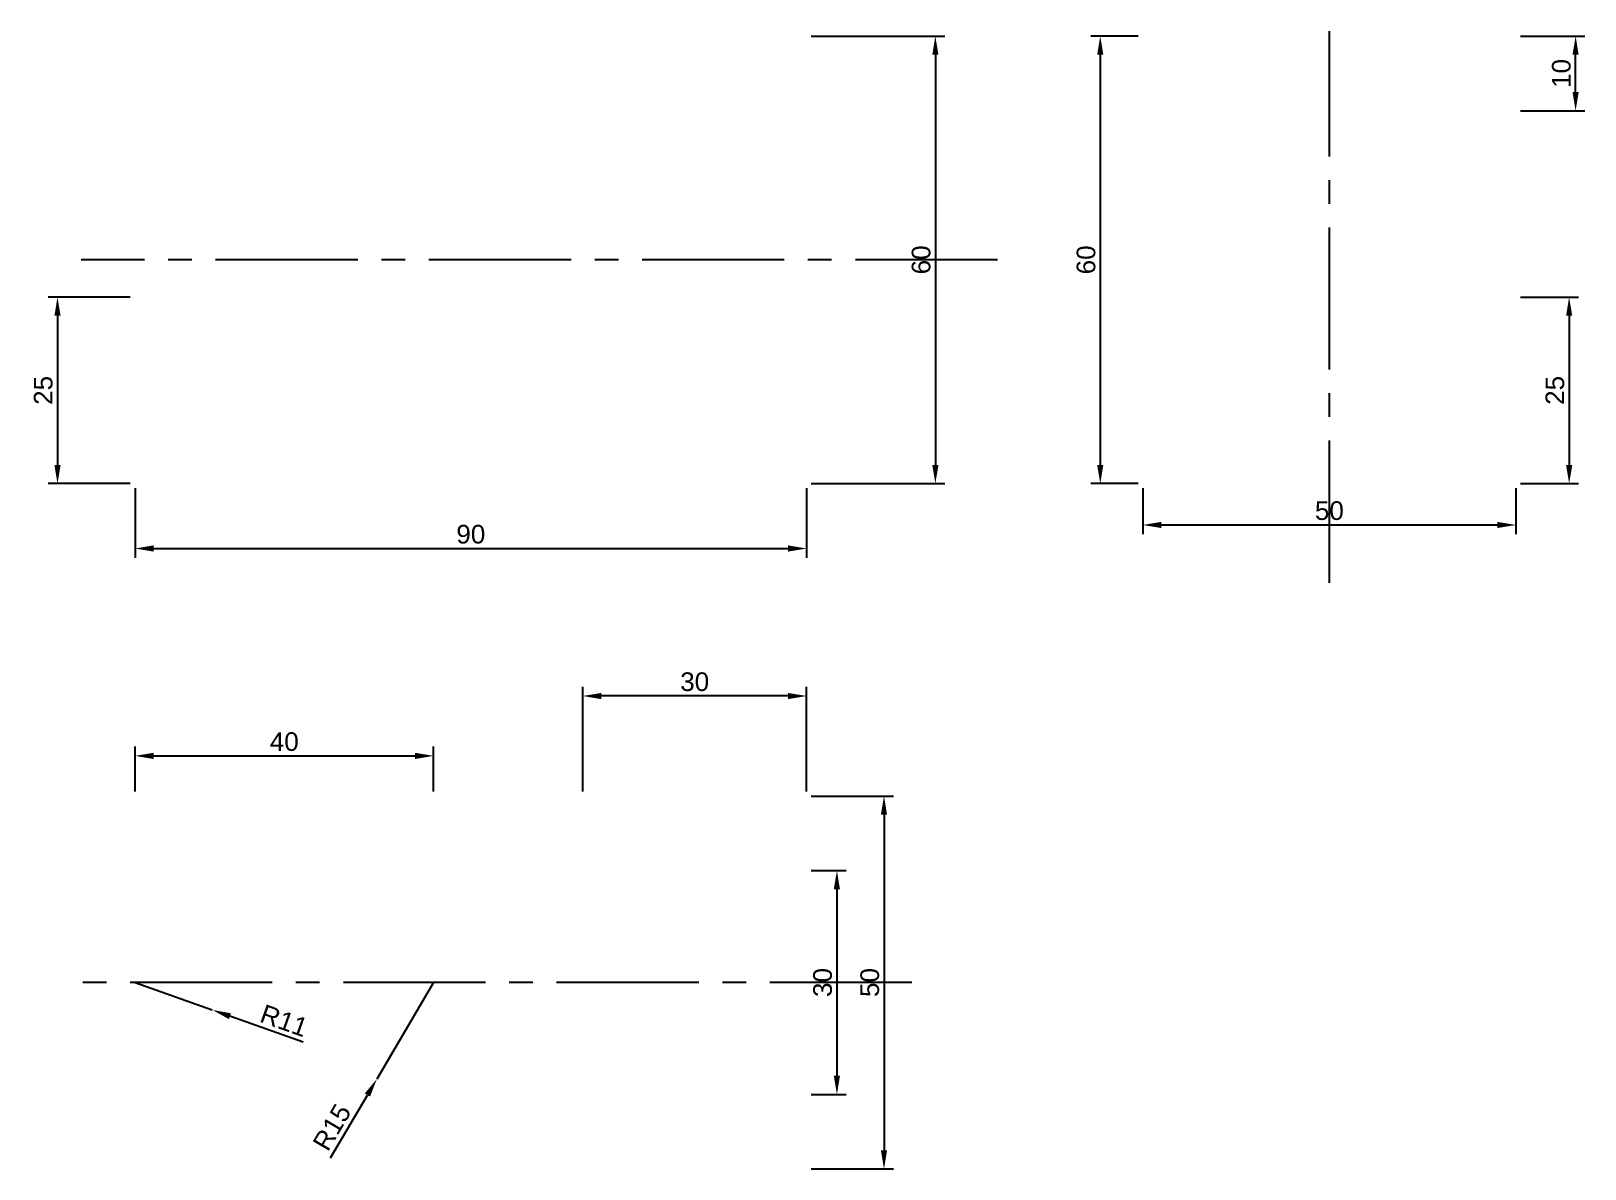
# Paper-space layout 'Лист1' of a CAD drawing. Header units: millimetres. Extents: x -14 to 194, y 44 to 196.
import ezdxf

# ---------------------------------------------------------------- set-up
doc = ezdxf.new("R2010")
doc.units = ezdxf.units.MM
doc.linetypes.add('CENTER2', pattern=[28.575, 19.05, -3.175, 3.175, -3.175])
doc.styles.get("Standard").update_dxf_attribs({"font": 'arial.ttf'})
doc.dimstyles.new('ISO-25', dxfattribs={"dimtxt": 2.5, "dimasz": 2.5, "dimexe": 1.25, "dimexo": 0.625, "dimtad": 1, "dimtxsty": 'Standard', "dimcen": 2.5, "dimadec": 0, "dimazin": 0, "dimtfac": 1, "dimtmove": 0, "dimatfit": 3, "dimfxl": 1, "dimarcsym": 0})

# ---------------------------------------------------------------- blocks, each defined once
blk = doc.blocks.new('*D10')
at = {"color": 0, "lineweight": -2, "transparency": 16777216}
for p, q in [((90.49, 195.73), (108.37, 195.73)), ((107.12, 193.23), (107.12, 138.23)), ((90.49, 135.73), (108.37, 135.73))]:
    blk.add_line(p, q, dxfattribs=at)
at = {"color": 0, "transparency": 16777216}
for points in [[(106.71, 193.23), (107.54, 193.23), (107.12, 195.73)], [(106.71, 138.23), (107.54, 138.23), (107.12, 135.73)]]:
    blk.add_solid(points, dxfattribs=at)
at = {"layer": 'Defpoints', "color": 0, "transparency": 16777216}
for p in [(89.87, 195.73), (89.87, 135.73), (107.12, 135.73)]:
    blk.add_point(p, dxfattribs=at)
at = {"color": 0, "transparency": 16777216, "insert": (105.22, 165.73), "char_height": 2.5, "attachment_point": 5, "rotation": 90}
blk.add_mtext('60', dxfattribs=at)
blk = doc.blocks.new('*D11')
at = {"color": 0, "lineweight": -2, "transparency": 16777216}
for p, q in [((-0.13, 94.46), (-0.13, 100.47)), ((39.87, 94.46), (39.87, 100.47)), ((2.37, 99.22), (37.37, 99.22))]:
    blk.add_line(p, q, dxfattribs=at)
at = {"color": 0, "transparency": 16777216}
for points in [[(2.37, 99.64), (2.37, 98.8), (-0.13, 99.22)], [(37.37, 99.64), (37.37, 98.8), (39.87, 99.22)]]:
    blk.add_solid(points, dxfattribs=at)
at = {"layer": 'Defpoints', "color": 0, "transparency": 16777216}
for p in [(39.87, 99.22), (-0.13, 93.83), (39.87, 93.83)]:
    blk.add_point(p, dxfattribs=at)
at = {"color": 0, "transparency": 16777216, "insert": (19.87, 101.12), "char_height": 2.5, "attachment_point": 5}
blk.add_mtext('40', dxfattribs=at)
blk = doc.blocks.new('*D12')
at = {"color": 0, "lineweight": -2, "transparency": 16777216}
for p, q in [((-0.13, 68.83), (10.23, 65.15)), ((22.41, 60.82), (12.59, 64.31))]:
    blk.add_line(p, q, dxfattribs=at)
at = {"color": 0, "transparency": 16777216}
blk.add_solid([(12.73, 64.7), (12.45, 63.92), (10.23, 65.15)], dxfattribs=at)
at = {"layer": 'Defpoints', "color": 0, "transparency": 16777216}
for p in [(-0.13, 68.83), (10.23, 65.15)]:
    blk.add_point(p, dxfattribs=at)
at = {"color": 0, "transparency": 16777216, "insert": (19.86, 63.72), "char_height": 2.5, "attachment_point": 5, "rotation": 340.4335}
blk.add_mtext('R11', dxfattribs=at)
blk = doc.blocks.new('*D13')
at = {"color": 0, "lineweight": -2, "transparency": 16777216}
for p, q in [((-0.76, 160.73), (-11.77, 160.73)), ((-10.52, 158.23), (-10.52, 138.23)), ((-0.76, 135.73), (-11.77, 135.73))]:
    blk.add_line(p, q, dxfattribs=at)
at = {"color": 0, "transparency": 16777216}
for points in [[(-10.93, 158.23), (-10.1, 158.23), (-10.52, 160.73)], [(-10.93, 138.23), (-10.1, 138.23), (-10.52, 135.73)]]:
    blk.add_solid(points, dxfattribs=at)
at = {"layer": 'Defpoints', "color": 0, "transparency": 16777216}
for p in [(-0.13, 160.73), (-10.52, 135.73), (-0.13, 135.73)]:
    blk.add_point(p, dxfattribs=at)
at = {"color": 0, "transparency": 16777216, "insert": (-12.42, 148.23), "char_height": 2.5, "attachment_point": 5, "rotation": 90}
blk.add_mtext('25', dxfattribs=at)
blk = doc.blocks.new('*D14')
at = {"color": 0, "lineweight": -2, "transparency": 16777216}
for p, q in [((-0.13, 135.11), (-0.13, 125.78)), ((89.87, 135.11), (89.87, 125.78)), ((2.37, 127.03), (87.37, 127.03))]:
    blk.add_line(p, q, dxfattribs=at)
at = {"color": 0, "transparency": 16777216}
for points in [[(2.37, 127.45), (2.37, 126.61), (-0.13, 127.03)], [(87.37, 127.45), (87.37, 126.61), (89.87, 127.03)]]:
    blk.add_solid(points, dxfattribs=at)
at = {"layer": 'Defpoints', "color": 0, "transparency": 16777216}
for p in [(-0.13, 135.73), (89.87, 135.73), (89.87, 127.03)]:
    blk.add_point(p, dxfattribs=at)
at = {"color": 0, "transparency": 16777216, "insert": (44.87, 128.93), "char_height": 2.5, "attachment_point": 5}
blk.add_mtext('90', dxfattribs=at)
blk = doc.blocks.new('*D15')
at = {"color": 0, "lineweight": -2, "transparency": 16777216}
for p, q in [((39.87, 68.83), (32.28, 55.89)), ((26.08, 45.34), (31.01, 53.74))]:
    blk.add_line(p, q, dxfattribs=at)
at = {"color": 0, "transparency": 16777216}
blk.add_solid([(30.65, 53.95), (31.37, 53.53), (32.28, 55.89)], dxfattribs=at)
at = {"layer": 'Defpoints', "color": 0, "transparency": 16777216}
for p in [(39.87, 68.83), (32.28, 55.89)]:
    blk.add_point(p, dxfattribs=at)
at = {"color": 0, "transparency": 16777216, "insert": (26.27, 49.42), "char_height": 2.5, "attachment_point": 5, "rotation": 59.5975}
blk.add_mtext('R15', dxfattribs=at)
blk = doc.blocks.new('*D16')
at = {"color": 0, "lineweight": -2, "transparency": 16777216}
for p, q in [((90.49, 83.83), (95.18, 83.83)), ((93.93, 81.33), (93.93, 56.33)), ((90.49, 53.83), (95.18, 53.83))]:
    blk.add_line(p, q, dxfattribs=at)
at = {"color": 0, "transparency": 16777216}
for points in [[(93.51, 81.33), (94.34, 81.33), (93.93, 83.83)], [(93.51, 56.33), (94.34, 56.33), (93.93, 53.83)]]:
    blk.add_solid(points, dxfattribs=at)
at = {"layer": 'Defpoints', "color": 0, "transparency": 16777216}
for p in [(89.87, 83.83), (89.87, 53.83), (93.93, 53.83)]:
    blk.add_point(p, dxfattribs=at)
at = {"color": 0, "transparency": 16777216, "insert": (92.02, 68.83), "char_height": 2.5, "attachment_point": 5, "rotation": 90}
blk.add_mtext('30', dxfattribs=at)
blk = doc.blocks.new('*D17')
at = {"color": 0, "lineweight": -2, "transparency": 16777216}
for p, q in [((90.49, 93.83), (101.49, 93.83)), ((100.24, 91.33), (100.24, 46.33)), ((90.49, 43.83), (101.49, 43.83))]:
    blk.add_line(p, q, dxfattribs=at)
at = {"color": 0, "transparency": 16777216}
for points in [[(99.82, 91.33), (100.65, 91.33), (100.24, 93.83)], [(99.82, 46.33), (100.65, 46.33), (100.24, 43.83)]]:
    blk.add_solid(points, dxfattribs=at)
at = {"layer": 'Defpoints', "color": 0, "transparency": 16777216}
for p in [(89.87, 93.83), (89.87, 43.83), (100.24, 43.83)]:
    blk.add_point(p, dxfattribs=at)
at = {"color": 0, "transparency": 16777216, "insert": (98.34, 68.83), "char_height": 2.5, "attachment_point": 5, "rotation": 90}
blk.add_mtext('50', dxfattribs=at)
blk = doc.blocks.new('*D18')
at = {"color": 0, "lineweight": -2, "transparency": 16777216}
for p, q in [((59.87, 94.46), (59.87, 108.5)), ((89.87, 94.46), (89.87, 108.5)), ((87.37, 107.25), (62.37, 107.25))]:
    blk.add_line(p, q, dxfattribs=at)
at = {"color": 0, "transparency": 16777216}
for points in [[(62.37, 107.66), (62.37, 106.83), (59.87, 107.25)], [(87.37, 107.66), (87.37, 106.83), (89.87, 107.25)]]:
    blk.add_solid(points, dxfattribs=at)
at = {"layer": 'Defpoints', "color": 0, "transparency": 16777216}
for p in [(59.87, 107.25), (59.87, 93.83), (89.87, 93.83)]:
    blk.add_point(p, dxfattribs=at)
at = {"color": 0, "transparency": 16777216, "insert": (74.87, 109.15), "char_height": 2.5, "attachment_point": 5}
blk.add_mtext('30', dxfattribs=at)
blk = doc.blocks.new('*D19')
at = {"color": 0, "lineweight": -2, "transparency": 16777216}
for p, q in [((185.54, 195.73), (194.17, 195.73)), ((192.92, 188.23), (192.92, 193.23)), ((185.54, 185.73), (194.17, 185.73))]:
    blk.add_line(p, q, dxfattribs=at)
at = {"color": 0, "transparency": 16777216}
for points in [[(192.5, 193.23), (193.33, 193.23), (192.92, 195.73)], [(192.5, 188.23), (193.33, 188.23), (192.92, 185.73)]]:
    blk.add_solid(points, dxfattribs=at)
at = {"layer": 'Defpoints', "color": 0, "transparency": 16777216}
for p in [(184.92, 195.73), (192.92, 195.73), (184.92, 185.73)]:
    blk.add_point(p, dxfattribs=at)
at = {"color": 0, "transparency": 16777216, "insert": (191.01, 190.73), "char_height": 2.5, "attachment_point": 5, "rotation": 90}
blk.add_mtext('10', dxfattribs=at)
blk = doc.blocks.new('*D20')
at = {"color": 0, "lineweight": -2, "transparency": 16777216}
for p, q in [((134.92, 135.11), (134.92, 128.93)), ((184.92, 135.11), (184.92, 128.93)), ((137.42, 130.18), (182.42, 130.18))]:
    blk.add_line(p, q, dxfattribs=at)
at = {"color": 0, "transparency": 16777216}
for points in [[(137.42, 130.6), (137.42, 129.77), (134.92, 130.18)], [(182.42, 130.6), (182.42, 129.77), (184.92, 130.18)]]:
    blk.add_solid(points, dxfattribs=at)
at = {"layer": 'Defpoints', "color": 0, "transparency": 16777216}
for p in [(134.92, 135.73), (184.92, 135.73), (184.92, 130.18)]:
    blk.add_point(p, dxfattribs=at)
at = {"color": 0, "transparency": 16777216, "insert": (159.92, 132.09), "char_height": 2.5, "attachment_point": 5}
blk.add_mtext('50', dxfattribs=at)
blk = doc.blocks.new('*D21')
at = {"color": 0, "lineweight": -2, "transparency": 16777216}
for p, q in [((134.29, 195.73), (127.97, 195.73)), ((129.22, 193.23), (129.22, 138.23)), ((134.29, 135.73), (127.97, 135.73))]:
    blk.add_line(p, q, dxfattribs=at)
at = {"color": 0, "transparency": 16777216}
for points in [[(128.8, 193.23), (129.63, 193.23), (129.22, 195.73)], [(128.8, 138.23), (129.63, 138.23), (129.22, 135.73)]]:
    blk.add_solid(points, dxfattribs=at)
at = {"layer": 'Defpoints', "color": 0, "transparency": 16777216}
for p in [(134.92, 195.73), (129.22, 135.73), (134.92, 135.73)]:
    blk.add_point(p, dxfattribs=at)
at = {"color": 0, "transparency": 16777216, "insert": (127.32, 165.73), "char_height": 2.5, "attachment_point": 5, "rotation": 90}
blk.add_mtext('60', dxfattribs=at)
blk = doc.blocks.new('*D22')
at = {"color": 0, "lineweight": -2, "transparency": 16777216}
for p, q in [((185.54, 160.73), (193.3, 160.73)), ((192.05, 158.23), (192.05, 138.23)), ((185.54, 135.73), (193.3, 135.73))]:
    blk.add_line(p, q, dxfattribs=at)
at = {"color": 0, "transparency": 16777216}
for points in [[(191.64, 158.23), (192.47, 158.23), (192.05, 160.73)], [(191.64, 138.23), (192.47, 138.23), (192.05, 135.73)]]:
    blk.add_solid(points, dxfattribs=at)
at = {"layer": 'Defpoints', "color": 0, "transparency": 16777216}
for p in [(184.92, 160.73), (184.92, 135.73), (192.05, 135.73)]:
    blk.add_point(p, dxfattribs=at)
at = {"color": 0, "transparency": 16777216, "insert": (190.15, 148.23), "char_height": 2.5, "attachment_point": 5, "rotation": 90}
blk.add_mtext('25', dxfattribs=at)
blk = doc.blocks.new('*U23')
at = {"color": 0, "linetype": 'CENTER2', "transparency": 16777216}
blk.add_line((55.58, 0), (-67.23, 0), dxfattribs=at)
blk = doc.blocks.new('*U24')
at = {"color": 0, "linetype": 'CENTER2', "transparency": 16777216}
blk.add_line((0, -33.29), (0, 40.68), dxfattribs=at)
blk = doc.blocks.new('*U25')
at = {"color": 0, "linetype": 'CENTER2', "transparency": 16777216}
blk.add_line((61.62, 0), (-51.45, 0), dxfattribs=at)

psp = doc.layouts.new('Лист1')

# ---------------------------------------------------------------- block references
at = {"linetype": 'CENTER2'}
for name, p in [('*U24', (159.916, 155.731)), ('*U23', (59.867, 165.731)), ('*U25', (42.367, 68.832))]:
    psp.add_blockref(name, p, dxfattribs=at)

# ---------------------------------------------------------------- dimensions: what is measured, and where the dimension line sits
for base, p1, p2, picture, middle in [((107.124, 135.731), (89.867, 195.731), (89.867, 135.731), '*D10', (105.223, 165.731)), ((129.217, 135.731), (134.916, 195.731), (134.916, 135.731), '*D21', (127.316, 165.731)), ((192.915, 195.731), (184.916, 185.731), (184.916, 195.731), '*D19', (191.014, 190.731)), ((-10.516, 135.731), (-0.133, 160.731), (-0.133, 135.731), '*D13', (-12.418, 148.231)), ((192.054, 135.731), (184.916, 160.731), (184.916, 135.731), '*D22', (190.153, 148.231)), ((100.238, 43.832), (89.867, 93.832), (89.867, 43.832), '*D17', (98.336, 68.832)), ((93.925, 53.832), (89.867, 83.832), (89.867, 53.832), '*D16', (92.023, 68.832))]:
    dim = psp.add_linear_dim(base=base, p1=p1, p2=p2, angle=90, dimstyle='ISO-25', override={"dimlfac": -1})
    dim.commit()
    dim.dimension.update_dxf_attribs({"geometry": picture, "text_midpoint": middle})
for base, p1, p2, picture, middle in [((89.867, 127.031), (-0.133, 135.731), (89.867, 135.731), '*D14', (44.867, 128.932)), ((184.916, 130.184), (134.916, 135.731), (184.916, 135.731), '*D20', (159.916, 132.086)), ((59.867, 107.248), (89.867, 93.832), (59.867, 93.832), '*D18', (74.867, 109.15)), ((39.867, 99.22), (-0.133, 93.832), (39.867, 93.832), '*D11', (19.867, 101.122))]:
    dim = psp.add_linear_dim(base=base, p1=p1, p2=p2, dimstyle='ISO-25', override={"dimlfac": -1})
    dim.commit()
    dim.dimension.update_dxf_attribs({"geometry": picture, "text_midpoint": middle})
dim = psp.add_radius_dim(center=(-0.133, 68.832), mpoint=(10.232, 65.148), dimstyle='ISO-25', override={"dimlfac": -1})
dim.commit()
dim.dimension.update_dxf_attribs({"geometry": '*D12', "text_midpoint": (19.233, 61.948), "dimtype": 164})
dim = psp.add_radius_dim(center=(39.867, 68.832), mpoint=(32.276, 55.894), dimstyle='ISO-25', override={"dimlfac": -1})
dim.commit()
dim.dimension.update_dxf_attribs({"geometry": '*D15', "text_midpoint": (27.913, 48.458)})

doc.saveas('drawing.dxf')
